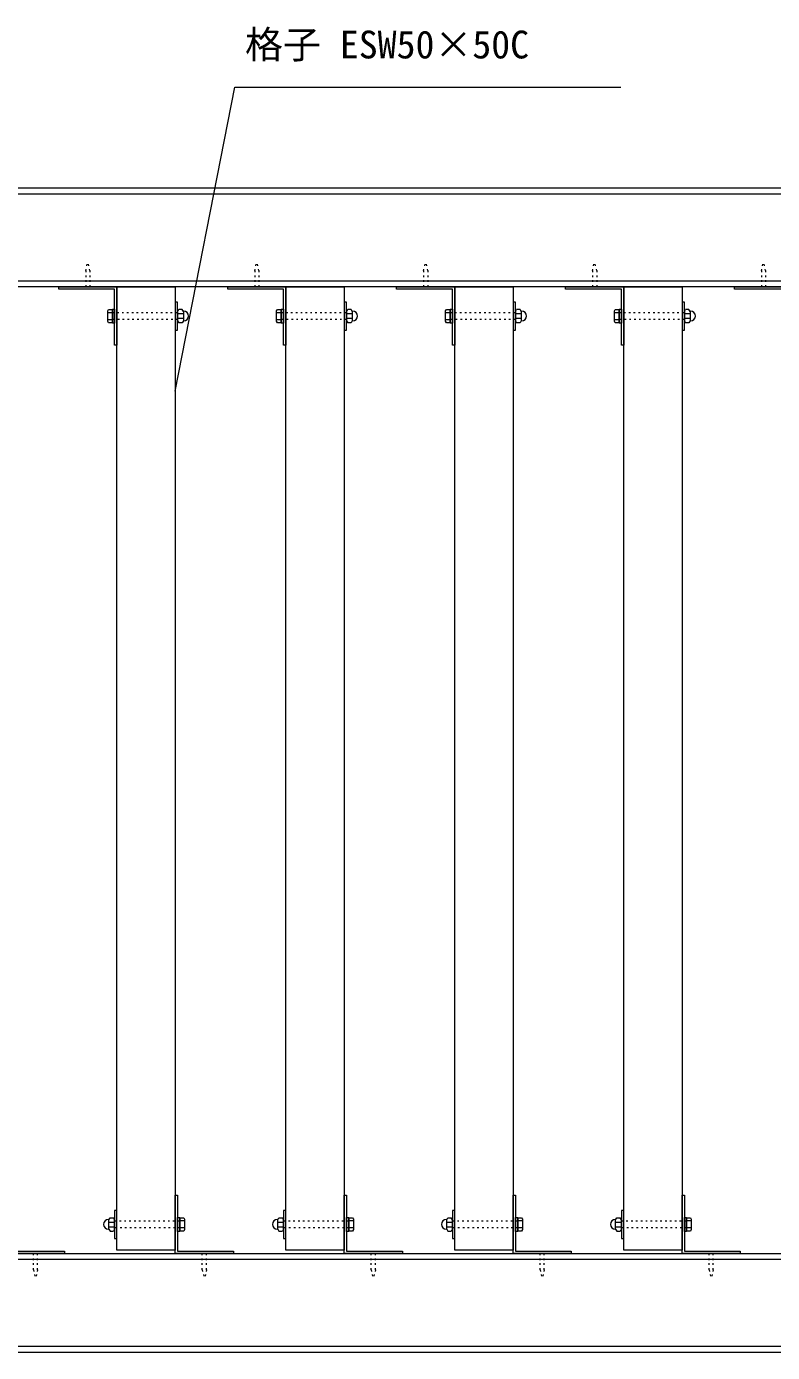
# Model space of a CAD drawing. Units: millimetres, scale not verified. Extents: x -3900 to 3900, y -2750 to 2750.
# Drawn here: x -1511 to -871, y 432 to 1571 of the extents above; entities that cross this region are included whole.
import ezdxf
from ezdxf.enums import TextEntityAlignment as Align

# ---------------------------------------------------------------- set-up
doc = ezdxf.new("R2010")
doc.units = ezdxf.units.MM
doc.header["$LTSCALE"] = 20
doc.linetypes.add('USER5', pattern=[0.208282, 0.069427, -0.138855])
doc.layers.add('0-1_IMPORTED', color=30, linetype='Continuous', lineweight=18)
doc.styles.add('ＭＳ ゴシック', font='')
doc.styles.get('ＭＳ ゴシック').set_extended_font_data('MS Gothic')

msp = doc.modelspace()

# ---------------------------------------------------------------- linework, layer by layer
at = {"layer": '0-1_IMPORTED', "color": 1}
for p, q in [((-1383.5, 1257.8), (-1332.21, 1519.06)), ((-1332.21, 1519.06), (-1001, 1519.06))]:
    msp.add_line(p, q, dxfattribs=at)
at = {"layer": '0-1_IMPORTED'}
for p, q in [((-1979.5, 1427.44), (-112.5, 1427.44)), ((-112.5, 1352.44), (-1979.5, 1352.44)), ((-1441.5, 1325.35), (-1437.5, 1325.35)), ((-1381.5, 1326.44), (-1380.49, 1328.19)), ((-1381.5, 1326.44), (-1381.5, 1318.44)), ((-1376.5, 1324.43), (-1381.5, 1324.43)), ((-1377.51, 1328.19), (-1380.49, 1328.19)), ((-1376.5, 1326.44), (-1377.51, 1328.19)), ((-1376.25, 1326.69), (-1376.5, 1326.69)), ((-1376.5, 1326.44), (-1376.5, 1318.44)), ((-1296.5, 1325.35), (-1292.5, 1325.35)), ((-1236.5, 1326.44), (-1235.49, 1328.19)), ((-1236.5, 1326.44), (-1236.5, 1318.44)), ((-1231.5, 1324.43), (-1236.5, 1324.43)), ((-1232.51, 1328.19), (-1235.49, 1328.19)), ((-1231.5, 1326.44), (-1232.51, 1328.19)), ((-1231.25, 1326.69), (-1231.5, 1326.69)), ((-1231.5, 1326.44), (-1231.5, 1318.44)), ((-1151.5, 1325.35), (-1147.5, 1325.35)), ((-1091.5, 1326.44), (-1090.49, 1328.19)), ((-1091.5, 1326.44), (-1091.5, 1318.44)), ((-1086.5, 1324.43), (-1091.5, 1324.43)), ((-1087.51, 1328.19), (-1090.49, 1328.19)), ((-1086.5, 1326.44), (-1087.51, 1328.19)), ((-1086.25, 1326.69), (-1086.5, 1326.69)), ((-1086.5, 1326.44), (-1086.5, 1318.44)), ((-1006.5, 1325.35), (-1002.5, 1325.35)), ((-946.5, 1326.44), (-945.49, 1328.19)), ((-946.5, 1326.44), (-946.5, 1318.44)), ((-941.5, 1324.43), (-946.5, 1324.43)), ((-942.51, 1328.19), (-945.49, 1328.19)), ((-941.5, 1326.44), (-942.51, 1328.19)), ((-941.25, 1326.69), (-941.5, 1326.69)), ((-941.5, 1326.44), (-941.5, 1318.44)), ((-1441.5, 1319.53), (-1437.5, 1319.53)), ((-1376.5, 1320.45), (-1381.5, 1320.45)), ((-1381.5, 1318.44), (-1380.49, 1316.69)), ((-1377.51, 1316.69), (-1380.49, 1316.69)), ((-1376.5, 1318.44), (-1377.51, 1316.69)), ((-1376.25, 1318.19), (-1376.5, 1318.19)), ((-1296.5, 1319.53), (-1292.5, 1319.53)), ((-1231.5, 1320.45), (-1236.5, 1320.45)), ((-1236.5, 1318.44), (-1235.49, 1316.69)), ((-1232.51, 1316.69), (-1235.49, 1316.69)), ((-1231.5, 1318.44), (-1232.51, 1316.69)), ((-1231.25, 1318.19), (-1231.5, 1318.19)), ((-1151.5, 1319.53), (-1147.5, 1319.53)), ((-1086.5, 1320.45), (-1091.5, 1320.45)), ((-1091.5, 1318.44), (-1090.49, 1316.69)), ((-1087.51, 1316.69), (-1090.49, 1316.69)), ((-1086.5, 1318.44), (-1087.51, 1316.69)), ((-1086.25, 1318.19), (-1086.5, 1318.19)), ((-1006.5, 1319.53), (-1002.5, 1319.53)), ((-941.5, 1320.45), (-946.5, 1320.45)), ((-946.5, 1318.44), (-945.49, 1316.69)), ((-942.51, 1316.69), (-945.49, 1316.69)), ((-941.5, 1318.44), (-942.51, 1316.69)), ((-941.25, 1318.19), (-941.5, 1318.19)), ((-1440.75, 546.69), (-1440.5, 546.69)), ((-1440.5, 546.44), (-1439.49, 548.19)), ((-1439.49, 548.19), (-1436.51, 548.19)), ((-1435.5, 546.44), (-1436.51, 548.19)), ((-1295.75, 546.69), (-1295.5, 546.69)), ((-1295.5, 546.44), (-1294.49, 548.19)), ((-1294.49, 548.19), (-1291.51, 548.19)), ((-1290.5, 546.44), (-1291.51, 548.19)), ((-1150.75, 546.69), (-1150.5, 546.69)), ((-1150.5, 546.44), (-1149.49, 548.19)), ((-1149.49, 548.19), (-1146.51, 548.19)), ((-1145.5, 546.44), (-1146.51, 548.19)), ((-1005.75, 546.69), (-1005.5, 546.69)), ((-1005.5, 546.44), (-1004.49, 548.19)), ((-1004.49, 548.19), (-1001.51, 548.19)), ((-1000.5, 546.44), (-1001.51, 548.19)), ((-1440.75, 538.19), (-1440.5, 538.19)), ((-1440.5, 538.44), (-1440.5, 546.44)), ((-1440.5, 544.43), (-1435.5, 544.43)), ((-1440.5, 540.45), (-1435.5, 540.45)), ((-1440.5, 538.44), (-1439.49, 536.69)), ((-1439.49, 536.69), (-1436.51, 536.69)), ((-1435.5, 538.44), (-1436.51, 536.69)), ((-1435.5, 538.44), (-1435.5, 546.44)), ((-1375.5, 545.35), (-1379.5, 545.35)), ((-1375.5, 539.53), (-1379.5, 539.53)), ((-1295.75, 538.19), (-1295.5, 538.19)), ((-1295.5, 538.44), (-1295.5, 546.44)), ((-1295.5, 544.43), (-1290.5, 544.43)), ((-1295.5, 540.45), (-1290.5, 540.45)), ((-1295.5, 538.44), (-1294.49, 536.69)), ((-1294.49, 536.69), (-1291.51, 536.69)), ((-1290.5, 538.44), (-1291.51, 536.69)), ((-1290.5, 538.44), (-1290.5, 546.44)), ((-1230.5, 545.35), (-1234.5, 545.35)), ((-1230.5, 539.53), (-1234.5, 539.53)), ((-1150.75, 538.19), (-1150.5, 538.19)), ((-1150.5, 538.44), (-1150.5, 546.44)), ((-1150.5, 544.43), (-1145.5, 544.43)), ((-1150.5, 540.45), (-1145.5, 540.45)), ((-1150.5, 538.44), (-1149.49, 536.69)), ((-1149.49, 536.69), (-1146.51, 536.69)), ((-1145.5, 538.44), (-1146.51, 536.69)), ((-1145.5, 538.44), (-1145.5, 546.44)), ((-1085.5, 545.35), (-1089.5, 545.35)), ((-1085.5, 539.53), (-1089.5, 539.53)), ((-1005.75, 538.19), (-1005.5, 538.19)), ((-1005.5, 538.44), (-1005.5, 546.44)), ((-1005.5, 544.43), (-1000.5, 544.43)), ((-1005.5, 540.45), (-1000.5, 540.45)), ((-1005.5, 538.44), (-1004.49, 536.69)), ((-1004.49, 536.69), (-1001.51, 536.69)), ((-1000.5, 538.44), (-1001.51, 536.69)), ((-1000.5, 538.44), (-1000.5, 546.44)), ((-940.5, 545.35), (-944.5, 545.35)), ((-940.5, 539.53), (-944.5, 539.53)), ((-1979.5, 512.44), (-112.5, 512.44)), ((-112.5, 437.44), (-1979.5, 437.44))]:
    msp.add_line(p, q, dxfattribs=at)
at = {"layer": '0-1_IMPORTED', "linetype": 'USER5'}
for p, q in [((-1460.31, 1361.44), (-1458.5, 1369.35)), ((-1456.69, 1361.44), (-1458.5, 1369.35)), ((-1315.31, 1361.44), (-1313.5, 1369.35)), ((-1311.69, 1361.44), (-1313.5, 1369.35)), ((-1170.31, 1361.44), (-1168.5, 1369.35)), ((-1166.69, 1361.44), (-1168.5, 1369.35)), ((-1025.31, 1361.44), (-1023.5, 1369.35)), ((-1021.69, 1361.44), (-1023.5, 1369.35)), ((-880.31, 1361.44), (-878.5, 1369.35)), ((-876.69, 1361.44), (-878.5, 1369.35)), ((-1505.31, 503.44), (-1503.5, 495.53)), ((-1501.69, 503.44), (-1503.5, 495.53)), ((-1360.31, 503.44), (-1358.5, 495.53)), ((-1356.69, 503.44), (-1358.5, 495.53)), ((-1215.31, 503.44), (-1213.5, 495.53)), ((-1211.69, 503.44), (-1213.5, 495.53)), ((-1070.31, 503.44), (-1068.5, 495.53)), ((-1066.69, 503.44), (-1068.5, 495.53)), ((-925.31, 503.44), (-923.5, 495.53)), ((-921.69, 503.44), (-923.5, 495.53))]:
    msp.add_line(p, q, dxfattribs=at)
at = {"layer": '0-1_IMPORTED', "color": 1, "linetype": 'USER5'}
for p, q in [((-1460.31, 1361.44), (-1460.31, 1345.44)), ((-1456.69, 1361.44), (-1456.69, 1345.44)), ((-1315.31, 1361.44), (-1315.31, 1345.44)), ((-1311.69, 1361.44), (-1311.69, 1345.44)), ((-1170.31, 1361.44), (-1170.31, 1345.44)), ((-1166.69, 1361.44), (-1166.69, 1345.44)), ((-1025.31, 1361.44), (-1025.31, 1345.44)), ((-1021.69, 1361.44), (-1021.69, 1345.44)), ((-880.31, 1361.44), (-880.31, 1345.44)), ((-876.69, 1361.44), (-876.69, 1345.44)), ((-1505.31, 503.44), (-1505.31, 519.44)), ((-1501.69, 503.44), (-1501.69, 519.44)), ((-1360.31, 503.44), (-1360.31, 519.44)), ((-1356.69, 503.44), (-1356.69, 519.44)), ((-1215.31, 503.44), (-1215.31, 519.44)), ((-1211.69, 503.44), (-1211.69, 519.44)), ((-1070.31, 503.44), (-1070.31, 519.44)), ((-1066.69, 503.44), (-1066.69, 519.44)), ((-925.31, 503.44), (-925.31, 519.44)), ((-921.69, 503.44), (-921.69, 519.44))]:
    msp.add_line(p, q, dxfattribs=at)
at = {"layer": '0-1_IMPORTED'}
for points in [[(-1979.5, 1432.44), (-112.5, 1432.44), (-112.5, 1347.44), (-1979.5, 1347.44)], [(-1433.5, 1347.44), (-1433.5, 1297.44), (-1435.5, 1297.44), (-1435.5, 1345.44), (-1483.5, 1345.44), (-1483.5, 1347.44)], [(-1433.5, 1347.44), (-1383.5, 1347.44), (-1383.5, 520.44), (-1433.5, 520.44)], [(-1288.5, 1347.44), (-1288.5, 1297.44), (-1290.5, 1297.44), (-1290.5, 1345.44), (-1338.5, 1345.44), (-1338.5, 1347.44)], [(-1288.5, 1347.44), (-1238.5, 1347.44), (-1238.5, 520.44), (-1288.5, 520.44)], [(-1143.5, 1347.44), (-1143.5, 1297.44), (-1145.5, 1297.44), (-1145.5, 1345.44), (-1193.5, 1345.44), (-1193.5, 1347.44)], [(-1143.5, 1347.44), (-1093.5, 1347.44), (-1093.5, 520.44), (-1143.5, 520.44)], [(-998.5, 1347.44), (-998.5, 1297.44), (-1000.5, 1297.44), (-1000.5, 1345.44), (-1048.5, 1345.44), (-1048.5, 1347.44)], [(-998.5, 1347.44), (-948.5, 1347.44), (-948.5, 520.44), (-998.5, 520.44)], [(-853.5, 1347.44), (-853.5, 1297.44), (-855.5, 1297.44), (-855.5, 1345.44), (-903.5, 1345.44), (-903.5, 1347.44)], [(-1381.5, 1334.44), (-1383.5, 1334.44), (-1383.5, 1310.44), (-1381.5, 1310.44)], [(-1236.5, 1334.44), (-1238.5, 1334.44), (-1238.5, 1310.44), (-1236.5, 1310.44)], [(-1091.5, 1334.44), (-1093.5, 1334.44), (-1093.5, 1310.44), (-1091.5, 1310.44)], [(-946.5, 1334.44), (-948.5, 1334.44), (-948.5, 1310.44), (-946.5, 1310.44)], [(-1441.5, 1326.89), (-1440.75, 1328.19), (-1437.5, 1328.19), (-1437.5, 1316.69), (-1440.75, 1316.69), (-1441.5, 1317.99)], [(-1437.5, 1328.44), (-1435.5, 1328.44), (-1435.5, 1316.44), (-1437.5, 1316.44)], [(-1296.5, 1326.89), (-1295.75, 1328.19), (-1292.5, 1328.19), (-1292.5, 1316.69), (-1295.75, 1316.69), (-1296.5, 1317.99)], [(-1292.5, 1328.44), (-1290.5, 1328.44), (-1290.5, 1316.44), (-1292.5, 1316.44)], [(-1151.5, 1326.89), (-1150.75, 1328.19), (-1147.5, 1328.19), (-1147.5, 1316.69), (-1150.75, 1316.69), (-1151.5, 1317.99)], [(-1147.5, 1328.44), (-1145.5, 1328.44), (-1145.5, 1316.44), (-1147.5, 1316.44)], [(-1006.5, 1326.89), (-1005.75, 1328.19), (-1002.5, 1328.19), (-1002.5, 1316.69), (-1005.75, 1316.69), (-1006.5, 1317.99)], [(-1002.5, 1328.44), (-1000.5, 1328.44), (-1000.5, 1316.44), (-1002.5, 1316.44)], [(-1528.5, 517.44), (-1528.5, 567.44), (-1526.5, 567.44), (-1526.5, 519.44), (-1478.5, 519.44), (-1478.5, 517.44)], [(-1383.5, 517.44), (-1383.5, 567.44), (-1381.5, 567.44), (-1381.5, 519.44), (-1333.5, 519.44), (-1333.5, 517.44)], [(-1238.5, 517.44), (-1238.5, 567.44), (-1236.5, 567.44), (-1236.5, 519.44), (-1188.5, 519.44), (-1188.5, 517.44)], [(-1093.5, 517.44), (-1093.5, 567.44), (-1091.5, 567.44), (-1091.5, 519.44), (-1043.5, 519.44), (-1043.5, 517.44)], [(-948.5, 517.44), (-948.5, 567.44), (-946.5, 567.44), (-946.5, 519.44), (-898.5, 519.44), (-898.5, 517.44)], [(-1435.5, 530.44), (-1433.5, 530.44), (-1433.5, 554.44), (-1435.5, 554.44)], [(-1379.5, 536.44), (-1381.5, 536.44), (-1381.5, 548.44), (-1379.5, 548.44)], [(-1375.5, 537.99), (-1376.25, 536.69), (-1379.5, 536.69), (-1379.5, 548.19), (-1376.25, 548.19), (-1375.5, 546.89)], [(-1290.5, 530.44), (-1288.5, 530.44), (-1288.5, 554.44), (-1290.5, 554.44)], [(-1234.5, 536.44), (-1236.5, 536.44), (-1236.5, 548.44), (-1234.5, 548.44)], [(-1230.5, 537.99), (-1231.25, 536.69), (-1234.5, 536.69), (-1234.5, 548.19), (-1231.25, 548.19), (-1230.5, 546.89)], [(-1145.5, 530.44), (-1143.5, 530.44), (-1143.5, 554.44), (-1145.5, 554.44)], [(-1089.5, 536.44), (-1091.5, 536.44), (-1091.5, 548.44), (-1089.5, 548.44)], [(-1085.5, 537.99), (-1086.25, 536.69), (-1089.5, 536.69), (-1089.5, 548.19), (-1086.25, 548.19), (-1085.5, 546.89)], [(-1000.5, 530.44), (-998.5, 530.44), (-998.5, 554.44), (-1000.5, 554.44)], [(-944.5, 536.44), (-946.5, 536.44), (-946.5, 548.44), (-944.5, 548.44)], [(-940.5, 537.99), (-941.25, 536.69), (-944.5, 536.69), (-944.5, 548.19), (-941.25, 548.19), (-940.5, 546.89)], [(-1979.5, 517.44), (-112.5, 517.44), (-112.5, 432.44), (-1979.5, 432.44)]]:
    msp.add_lwpolyline(points, close=True, dxfattribs=at)
at = {"layer": '0-1_IMPORTED', "linetype": 'USER5'}
for points in [[(-1437.5, 1325.44), (-1381.5, 1325.44), (-1381.5, 1319.44), (-1437.5, 1319.44)], [(-1292.5, 1325.44), (-1236.5, 1325.44), (-1236.5, 1319.44), (-1292.5, 1319.44)], [(-1147.5, 1325.44), (-1091.5, 1325.44), (-1091.5, 1319.44), (-1147.5, 1319.44)], [(-1002.5, 1325.44), (-946.5, 1325.44), (-946.5, 1319.44), (-1002.5, 1319.44)], [(-1379.5, 539.44), (-1435.5, 539.44), (-1435.5, 545.44), (-1379.5, 545.44)], [(-1234.5, 539.44), (-1290.5, 539.44), (-1290.5, 545.44), (-1234.5, 545.44)], [(-1089.5, 539.44), (-1145.5, 539.44), (-1145.5, 545.44), (-1089.5, 545.44)], [(-944.5, 539.44), (-1000.5, 539.44), (-1000.5, 545.44), (-944.5, 545.44)]]:
    msp.add_lwpolyline(points, close=True, dxfattribs=at)
at = {"layer": '0-1_IMPORTED'}
for centre, start, end in [((-1376.25, 1322.44), 270, 90), ((-1231.25, 1322.44), 270, 90), ((-1086.25, 1322.44), 270, 90), ((-941.25, 1322.44), 270, 90), ((-1440.75, 542.44), 90, 270), ((-1295.75, 542.44), 90, 270), ((-1150.75, 542.44), 90, 270), ((-1005.75, 542.44), 90, 270)]:
    msp.add_arc(centre, 4.25, start, end, dxfattribs=at)

# ---------------------------------------------------------------- texts
at = {"layer": '0-1_IMPORTED', "color": 7, "style": 'ＭＳ ゴシック'}
msp.add_text('格子 ESW50×50C', height=23.88, dxfattribs=at).set_placement((-1323.62, 1536.5), align=Align.BOTTOM_LEFT)

doc.saveas('drawing.dxf')
